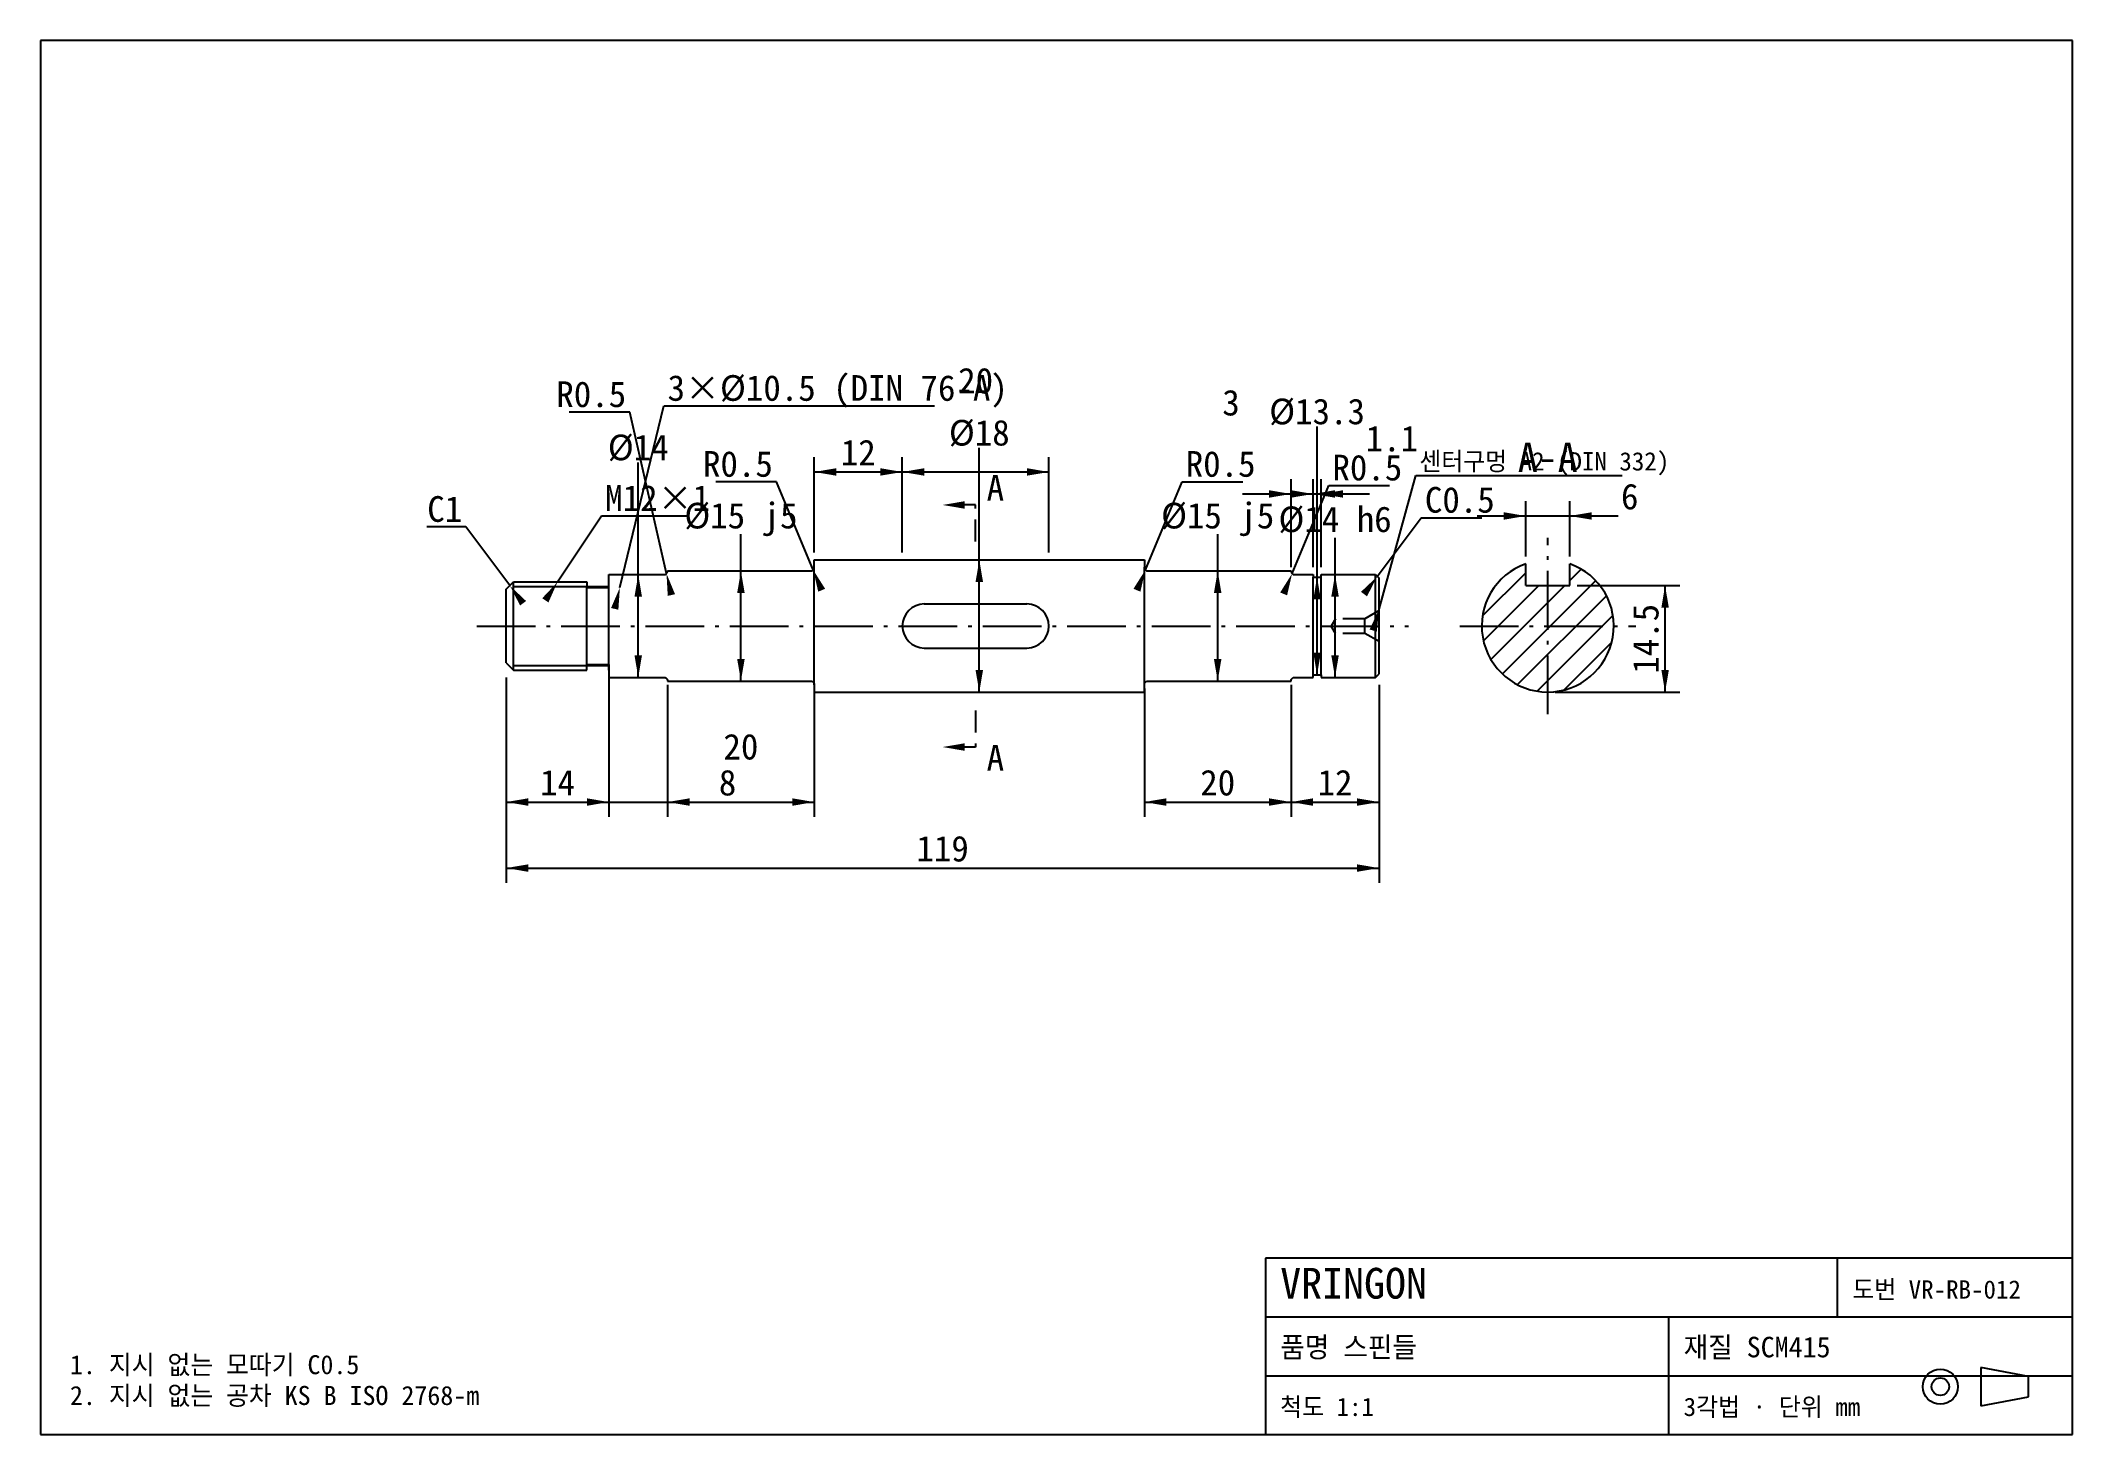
# Model space of a CAD drawing. Header units: millimetres. Extents: x 10 to 287, y 10 to 200.
import ezdxf
from ezdxf.enums import TextEntityAlignment as Align

# ---------------------------------------------------------------- set-up
doc = ezdxf.new("R2010")
doc.units = ezdxf.units.MM
doc.linetypes.add('CENTER', pattern=[11.5, 8, -1.5, 0.5, -1.5])
doc.linetypes.add('DASHED', pattern=[4.5, 3, -1.5])
for name, color, linetype in [('CENTER', 1, 'CENTER'), ('CUT', 5, 'DASHED'), ('DIM', 3, 'CONTINUOUS'), ('FRAME', 7, 'CONTINUOUS'), ('HATCH', 8, 'CONTINUOUS'), ('HIDDEN', 8, 'DASHED'), ('OUTLINE', 7, 'CONTINUOUS'), ('TEXT', 7, 'CONTINUOUS'), ('THIN', 7, 'CONTINUOUS')]:
    doc.layers.add(name, color=color, linetype=linetype)

msp = doc.modelspace()

# ---------------------------------------------------------------- linework, layer by layer
at = {"layer": 'CENTER'}
for p, q in [((215.475, 108.2), (215.475, 132.2)), ((69.475, 120.2), (196.475, 120.2)), ((203.475, 120.2), (227.475, 120.2))]:
    msp.add_line(p, q, dxfattribs=at)
at = {"layer": 'CUT'}
for p, q in [((137.475, 136.7), (134.475, 136.7)), ((137.475, 131.7), (137.475, 136.7)), ((137.475, 108.7), (137.475, 103.7)), ((137.475, 103.7), (134.475, 103.7))]:
    msp.add_line(p, q, dxfattribs=at)
at = {"layer": 'DIM'}
for p, q in [((88.975, 125.45), (94.975, 150.2)), ((94.975, 150.2), (131.885, 150.2)), ((90.33, 149.345), (82.05, 149.345)), ((95.33, 127.345), (90.33, 149.345)), ((184.025, 132.2), (184.025, 147.4)), ((137.975, 134.2), (137.975, 144.5)), ((91.475, 132.2), (91.475, 142.5)), ((115.475, 130.2), (115.475, 143.2)), ((127.475, 130.2), (127.475, 143.2)), ((127.475, 130.2), (127.475, 143.2)), ((147.475, 130.2), (147.475, 143.2)), ((110.33, 139.845), (102.05, 139.845)), ((115.33, 127.845), (110.33, 139.845)), ((115.475, 141.2), (127.475, 141.2)), ((127.475, 141.2), (147.475, 141.2)), ((160.62, 127.845), (165.62, 139.845)), ((165.62, 139.845), (173.9, 139.845)), ((180.475, 128.2), (180.475, 140.2)), ((180.62, 127.345), (185.62, 139.345)), ((183.475, 128.2), (183.475, 140.2)), ((183.475, 128.2), (183.475, 140.2)), ((184.575, 128.2), (184.575, 140.2)), ((185.62, 139.345), (193.9, 139.345)), ((192.475, 122.475), (197.475, 140.7)), ((197.475, 140.7), (225.625, 140.7)), ((173.875, 138.2), (190.075, 138.2)), ((176.875, 138.2), (191.175, 138.2)), ((212.475, 129.685), (212.475, 137.2)), ((218.475, 129.685), (218.475, 137.2)), ((67.975, 133.7), (62.635, 133.7)), ((73.975, 125.7), (67.975, 133.7)), ((80.475, 126.2), (86.475, 135.2)), ((86.475, 135.2), (98.36, 135.2)), ((137.975, 111.2), (137.975, 134.2)), ((192.225, 126.95), (198.225, 134.95)), ((198.225, 134.95), (206.505, 134.95)), ((205.875, 135.2), (225.075, 135.2)), ((91.475, 113.2), (91.475, 132.2)), ((105.475, 112.7), (105.475, 132.7)), ((170.475, 112.7), (170.475, 132.7)), ((184.025, 113.55), (184.025, 132.2)), ((186.475, 113.2), (186.475, 132.2)), ((219.475, 125.7), (233.475, 125.7)), ((231.475, 111.2), (231.475, 125.7)), ((73.475, 113.2), (73.475, 94.2)), ((87.475, 113.2), (87.475, 94.2)), ((87.475, 112.2), (87.475, 94.2)), ((95.475, 112.2), (95.475, 94.2)), ((95.475, 111.7), (95.475, 94.2)), ((115.475, 111.7), (115.475, 94.2)), ((160.475, 111.7), (160.475, 94.2)), ((180.475, 112.2), (180.475, 94.2)), ((180.475, 111.7), (180.475, 94.2)), ((192.475, 112.2), (192.475, 94.2)), ((216.475, 111.2), (233.475, 111.2)), ((73.475, 110.2), (73.475, 85.2)), ((192.475, 110.2), (192.475, 85.2)), ((73.475, 96.2), (87.475, 96.2)), ((80.875, 96.2), (102.075, 96.2)), ((95.475, 96.2), (115.475, 96.2)), ((160.475, 96.2), (180.475, 96.2)), ((180.475, 96.2), (192.475, 96.2)), ((73.475, 87.2), (192.475, 87.2))]:
    msp.add_line(p, q, dxfattribs=at)
for points in [[(115.475, 141.2), (118.475, 141.71), (118.475, 140.69)], [(127.475, 141.2), (124.475, 140.69), (124.475, 141.71)], [(127.475, 141.2), (130.475, 141.71), (130.475, 140.69)], [(147.475, 141.2), (144.475, 140.69), (144.475, 141.71)], [(180.475, 138.2), (177.475, 137.69), (177.475, 138.71)], [(183.475, 138.2), (180.475, 137.69), (180.475, 138.71)], [(183.475, 138.2), (186.475, 138.71), (186.475, 137.69)], [(184.575, 138.2), (187.575, 138.71), (187.575, 137.69)], [(132.975, 136.7), (135.975, 137.21), (135.975, 136.19)], [(212.475, 135.2), (209.475, 134.69), (209.475, 135.71)], [(218.475, 135.2), (221.475, 135.71), (221.475, 134.69)], [(105.475, 127.7), (105.985, 124.7), (104.965, 124.7)], [(115.33, 127.845), (116.955, 125.272), (116.013, 124.88)], [(137.975, 129.2), (138.485, 126.2), (137.465, 126.2)], [(160.62, 127.845), (159.937, 124.88), (158.995, 125.272)], [(170.475, 127.7), (170.985, 124.7), (169.965, 124.7)], [(73.975, 125.7), (76.183, 123.606), (75.367, 122.994)], [(80.475, 126.2), (79.235, 123.421), (78.387, 123.987)], [(88.975, 125.45), (88.764, 122.414), (87.773, 122.655)], [(91.475, 127.2), (91.985, 124.2), (90.965, 124.2)], [(95.33, 127.345), (96.492, 124.533), (95.498, 124.307)], [(180.62, 127.345), (179.937, 124.38), (178.995, 124.772)], [(184.025, 126.85), (184.535, 123.85), (183.515, 123.85)], [(186.475, 127.2), (186.985, 124.2), (185.965, 124.2)], [(192.225, 126.95), (190.833, 124.244), (190.017, 124.856)], [(231.475, 125.7), (231.985, 122.7), (230.965, 122.7)], [(192.475, 122.475), (192.173, 119.447), (191.189, 119.717)], [(184.025, 113.55), (183.515, 116.55), (184.535, 116.55)], [(91.475, 113.2), (90.965, 116.2), (91.985, 116.2)], [(105.475, 112.7), (104.965, 115.7), (105.985, 115.7)], [(137.975, 111.2), (137.465, 114.2), (138.485, 114.2)], [(170.475, 112.7), (169.965, 115.7), (170.985, 115.7)], [(186.475, 113.2), (185.965, 116.2), (186.985, 116.2)], [(231.475, 111.2), (230.965, 114.2), (231.985, 114.2)], [(132.975, 103.7), (135.975, 104.21), (135.975, 103.19)], [(73.475, 96.2), (76.475, 96.71), (76.475, 95.69)], [(87.475, 96.2), (84.475, 95.69), (84.475, 96.71)], [(87.475, 96.2), (84.475, 95.69), (84.475, 96.71)], [(95.475, 96.2), (98.475, 96.71), (98.475, 95.69)], [(95.475, 96.2), (98.475, 96.71), (98.475, 95.69)], [(115.475, 96.2), (112.475, 95.69), (112.475, 96.71)], [(160.475, 96.2), (163.475, 96.71), (163.475, 95.69)], [(180.475, 96.2), (177.475, 95.69), (177.475, 96.71)], [(180.475, 96.2), (183.475, 96.71), (183.475, 95.69)], [(192.475, 96.2), (189.475, 95.69), (189.475, 96.71)], [(73.475, 87.2), (76.475, 87.71), (76.475, 86.69)], [(192.475, 87.2), (189.475, 86.69), (189.475, 87.71)]]:
    msp.add_solid(points, dxfattribs=at)
at = {"layer": 'FRAME'}
for p, q in [((287, 200), (10, 200)), ((10, 200), (10, 10)), ((287, 10), (287, 200)), ((287, 34), (177, 34)), ((177, 34), (177, 10)), ((255, 26), (255, 34)), ((287, 10), (287, 34)), ((177, 26), (287, 26)), ((232, 10), (232, 26)), ((177, 18), (287, 18)), ((281, 17.9), (274.5, 19.1)), ((274.5, 19.1), (274.5, 13.9)), ((281, 15.1), (281, 17.9)), ((274.5, 13.9), (281, 15.1)), ((10, 10), (287, 10)), ((177, 10), (287, 10))]:
    msp.add_line(p, q, dxfattribs=at)
for radius in [2.4, 1.2]:
    msp.add_circle((269, 16.5), radius, dxfattribs=at)
at = {"layer": 'HATCH'}
for p, q in [((206.589, 121.571), (212.475, 127.458)), ((218.475, 126.387), (220.038, 127.95)), ((206.72, 118.167), (214.253, 125.7)), ((207.728, 115.64), (217.788, 125.7)), ((209.288, 113.664), (222.002, 126.378)), ((211.364, 112.205), (223.471, 124.312)), ((214.023, 111.328), (224.349, 121.654)), ((217.729, 111.498), (224.183, 117.952))]:
    msp.add_line(p, q, dxfattribs=at)
at = {"layer": 'HIDDEN'}
for p, q in [((192.475, 122.325), (190.526, 121.2)), ((186.526, 121.2), (185.925, 120.2)), ((186.526, 119.2), (185.925, 120.2)), ((190.526, 121.2), (186.526, 121.2)), ((190.526, 119.2), (186.526, 119.2)), ((190.526, 119.2), (190.526, 121.2)), ((192.475, 118.075), (190.526, 119.2))]:
    msp.add_line(p, q, dxfattribs=at)
at = {"layer": 'OUTLINE'}
for p, q in [((95.372, 127.396), (95.408, 127.45)), ((95.408, 127.45), (95.437, 127.509)), ((95.437, 127.509), (95.458, 127.571)), ((95.458, 127.571), (95.471, 127.635)), ((95.471, 127.635), (95.475, 127.7)), ((95.475, 127.7), (114.975, 127.7)), ((114.975, 127.7), (115.04, 127.704)), ((115.04, 127.704), (115.104, 127.717)), ((115.104, 127.717), (115.166, 127.738)), ((115.166, 127.738), (115.225, 127.767)), ((115.225, 127.767), (115.279, 127.803)), ((115.279, 127.803), (115.329, 127.846)), ((115.329, 127.846), (115.372, 127.896)), ((115.372, 127.896), (115.408, 127.95)), ((115.408, 127.95), (115.437, 128.009)), ((115.437, 128.009), (115.458, 128.071)), ((115.458, 128.071), (115.471, 128.135)), ((115.471, 128.135), (115.475, 128.2)), ((115.475, 128.2), (115.475, 129.2)), ((115.475, 129.2), (160.475, 129.2)), ((115.475, 112.2), (115.475, 128.2)), ((160.475, 129.2), (160.475, 128.2)), ((160.475, 128.2), (160.479, 128.135)), ((160.475, 112.2), (160.475, 128.2)), ((160.479, 128.135), (160.492, 128.071)), ((160.492, 128.071), (160.513, 128.009)), ((160.513, 128.009), (160.542, 127.95)), ((160.542, 127.95), (160.578, 127.896)), ((160.578, 127.896), (160.621, 127.846)), ((160.621, 127.846), (160.671, 127.803)), ((160.671, 127.803), (160.725, 127.767)), ((160.725, 127.767), (160.784, 127.738)), ((160.784, 127.738), (160.846, 127.717)), ((160.846, 127.717), (160.91, 127.704)), ((160.91, 127.704), (160.975, 127.7)), ((160.975, 127.7), (180.475, 127.7)), ((180.475, 127.7), (180.479, 127.635)), ((180.479, 127.635), (180.492, 127.571)), ((180.492, 127.571), (180.513, 127.509)), ((180.513, 127.509), (180.542, 127.45)), ((180.542, 127.45), (180.578, 127.396)), ((212.475, 125.7), (212.475, 128.685)), ((218.475, 125.7), (218.475, 128.685)), ((73.475, 125.2), (74.475, 126.2)), ((73.475, 115.2), (73.475, 125.2)), ((74.475, 126.2), (84.475, 126.2)), ((74.475, 114.2), (74.475, 126.2)), ((74.475, 114.2), (74.475, 126.2)), ((84.475, 126.2), (84.475, 125.45)), ((84.475, 125.45), (87.475, 125.45)), ((84.475, 114.95), (84.475, 125.45)), ((87.475, 125.45), (87.475, 127.2)), ((87.475, 127.2), (94.975, 127.2)), ((87.475, 114.2), (87.475, 126.2)), ((87.475, 114.95), (87.475, 125.45)), ((94.975, 127.2), (95.04, 127.204)), ((95.04, 127.204), (95.104, 127.217)), ((95.104, 127.217), (95.166, 127.238)), ((95.166, 127.238), (95.225, 127.267)), ((95.225, 127.267), (95.279, 127.303)), ((95.279, 127.303), (95.329, 127.346)), ((95.329, 127.346), (95.372, 127.396)), ((180.578, 127.396), (180.621, 127.346)), ((180.621, 127.346), (180.671, 127.303)), ((180.671, 127.303), (180.725, 127.267)), ((180.725, 127.267), (180.784, 127.238)), ((180.784, 127.238), (180.846, 127.217)), ((180.846, 127.217), (180.91, 127.204)), ((180.91, 127.204), (180.975, 127.2)), ((180.975, 127.2), (183.475, 127.2)), ((183.475, 127.2), (183.475, 126.85)), ((183.475, 126.85), (184.575, 126.85)), ((183.475, 113.55), (183.475, 126.85)), ((184.575, 126.85), (184.575, 127.2)), ((184.575, 127.2), (191.975, 127.2)), ((184.575, 113.55), (184.575, 126.85)), ((191.975, 127.2), (192.475, 126.7)), ((191.975, 113.2), (191.975, 127.2)), ((191.975, 113.2), (191.975, 127.2)), ((192.475, 113.7), (192.475, 126.7)), ((212.475, 125.7), (218.475, 125.7)), ((130.475, 123.2), (144.475, 123.2)), ((130.475, 117.2), (144.475, 117.2)), ((73.475, 115.2), (74.475, 114.2)), ((74.475, 114.2), (84.475, 114.2)), ((84.475, 114.2), (84.475, 114.95)), ((84.475, 114.95), (87.475, 114.95)), ((87.475, 114.95), (87.475, 113.2)), ((191.975, 113.2), (192.475, 113.7)), ((87.475, 113.2), (94.975, 113.2)), ((94.975, 113.2), (95.04, 113.196)), ((95.04, 113.196), (95.104, 113.183)), ((95.104, 113.183), (95.166, 113.162)), ((95.166, 113.162), (95.225, 113.133)), ((95.225, 113.133), (95.279, 113.097)), ((95.279, 113.097), (95.329, 113.054)), ((95.329, 113.054), (95.372, 113.004)), ((95.372, 113.004), (95.408, 112.95)), ((95.408, 112.95), (95.437, 112.891)), ((95.437, 112.891), (95.458, 112.829)), ((95.458, 112.829), (95.471, 112.765)), ((95.471, 112.765), (95.475, 112.7)), ((95.475, 112.7), (114.975, 112.7)), ((114.975, 112.7), (115.04, 112.696)), ((115.04, 112.696), (115.104, 112.683)), ((115.104, 112.683), (115.166, 112.662)), ((115.166, 112.662), (115.225, 112.633)), ((115.225, 112.633), (115.279, 112.597)), ((115.279, 112.597), (115.329, 112.554)), ((115.329, 112.554), (115.372, 112.504)), ((115.372, 112.504), (115.408, 112.45)), ((115.408, 112.45), (115.437, 112.391)), ((115.437, 112.391), (115.458, 112.329)), ((115.458, 112.329), (115.471, 112.265)), ((115.471, 112.265), (115.475, 112.2)), ((115.475, 112.2), (115.475, 111.2)), ((115.475, 111.2), (160.475, 111.2)), ((160.475, 112.2), (160.479, 112.265)), ((160.475, 111.2), (160.475, 112.2)), ((160.479, 112.265), (160.492, 112.329)), ((160.492, 112.329), (160.513, 112.391)), ((160.513, 112.391), (160.542, 112.45)), ((160.542, 112.45), (160.578, 112.504)), ((160.578, 112.504), (160.621, 112.554)), ((160.621, 112.554), (160.671, 112.597)), ((160.671, 112.597), (160.725, 112.633)), ((160.725, 112.633), (160.784, 112.662)), ((160.784, 112.662), (160.846, 112.683)), ((160.846, 112.683), (160.91, 112.696)), ((160.91, 112.696), (160.975, 112.7)), ((160.975, 112.7), (180.475, 112.7)), ((180.475, 112.7), (180.479, 112.765)), ((180.479, 112.765), (180.492, 112.829)), ((180.492, 112.829), (180.513, 112.891)), ((180.513, 112.891), (180.542, 112.95)), ((180.542, 112.95), (180.578, 113.004)), ((180.578, 113.004), (180.621, 113.054)), ((180.621, 113.054), (180.671, 113.097)), ((180.671, 113.097), (180.725, 113.133)), ((180.725, 113.133), (180.784, 113.162)), ((180.784, 113.162), (180.846, 113.183)), ((180.846, 113.183), (180.91, 113.196)), ((180.91, 113.196), (180.975, 113.2)), ((180.975, 113.2), (183.475, 113.2)), ((183.475, 113.2), (183.475, 113.55)), ((183.475, 113.55), (184.575, 113.55)), ((184.575, 113.55), (184.575, 113.2)), ((184.575, 113.2), (191.975, 113.2))]:
    msp.add_line(p, q, dxfattribs=at)
for centre, radius, start, end in [((215.475, 120.2), 9, 109.471, 70.529), ((130.475, 120.2), 3, 90, 270), ((144.475, 120.2), 3, -90, 90)]:
    msp.add_arc(centre, radius, start, end, dxfattribs=at)
at = {"layer": 'THIN'}
for p, q in [((74.475, 125.587), (87.475, 125.587)), ((74.475, 114.813), (87.475, 114.813))]:
    msp.add_line(p, q, dxfattribs=at)

# ---------------------------------------------------------------- texts
at = {"layer": 'TEXT'}
for s, height, p in [('20', 3.5, (137.475, 151.9)), ('3', 3.5, (172.295, 148.9)), ('%%c13.3', 3.5, (184.025, 147.7)), ('%%c18', 3.5, (137.975, 144.8)), ('1.1', 3.5, (194.225, 144)), ('%%c14', 3.5, (91.475, 142.8)), ('12', 3.5, (121.475, 142.1)), ('A-A', 4, (215.475, 141.2)), ('6', 3.5, (226.655, 136.1)), ('%%c15 j5', 3.5, (105.475, 133.5)), ('%%c15 j5', 3.5, (170.475, 133.5)), ('%%c14 h6', 3.5, (186.475, 133)), ('20', 3.5, (105.475, 102)), ('14', 3.5, (80.475, 97.1)), ('8', 3.5, (103.655, 97.1)), ('20', 3.5, (170.475, 97.1)), ('12', 3.5, (186.475, 97.1)), ('119', 3.5, (132.975, 88.1))]:
    msp.add_text(s, height=height, dxfattribs=at).set_placement(p, align=Align.CENTER)
for s, p in [('R0.5', (89.83, 150.045)), ('R0.5', (109.83, 140.545)), ('C1', (67.475, 134.4))]:
    msp.add_text(s, height=3.5, dxfattribs=at).set_placement(p, align=Align.RIGHT)
for s, height, p in [('3×%%c10.5 (DIN 76-A)', 3.5, (95.475, 150.9)), ('R0.5', 3.5, (166.12, 140.545)), ('센터구멍 A2 (DIN 332)', 2.5, (197.975, 141.4)), ('R0.5', 3.5, (186.12, 140.045)), ('M12×1', 3.5, (86.975, 135.9)), ('A', 3.5, (138.975, 137.3)), ('C0.5', 3.5, (198.725, 135.65)), ('A', 3.5, (138.975, 100.5)), ('VRINGON', 4.2, (179, 28.5)), ('도번 VR-RB-012', 2.5, (257, 28.5)), ('품명 스핀들', 2.8, (179, 20.5)), ('재질 SCM415', 2.8, (234, 20.5)), ('1. 지시 없는 모따기 C0.5', 2.6, (14, 18.2)), ('2. 지시 없는 공차 KS B ISO 2768-m', 2.6, (14, 14)), ('척도 1:1', 2.5, (179, 12.5)), ('3각법 · 단위 mm', 2.5, (234, 12.5))]:
    msp.add_text(s, height=height, dxfattribs=at).set_placement(p)
msp.add_text('14.5', height=3.5, rotation=90, dxfattribs=at).set_placement((230.575, 118.45), align=Align.CENTER)

doc.saveas('drawing.dxf')
